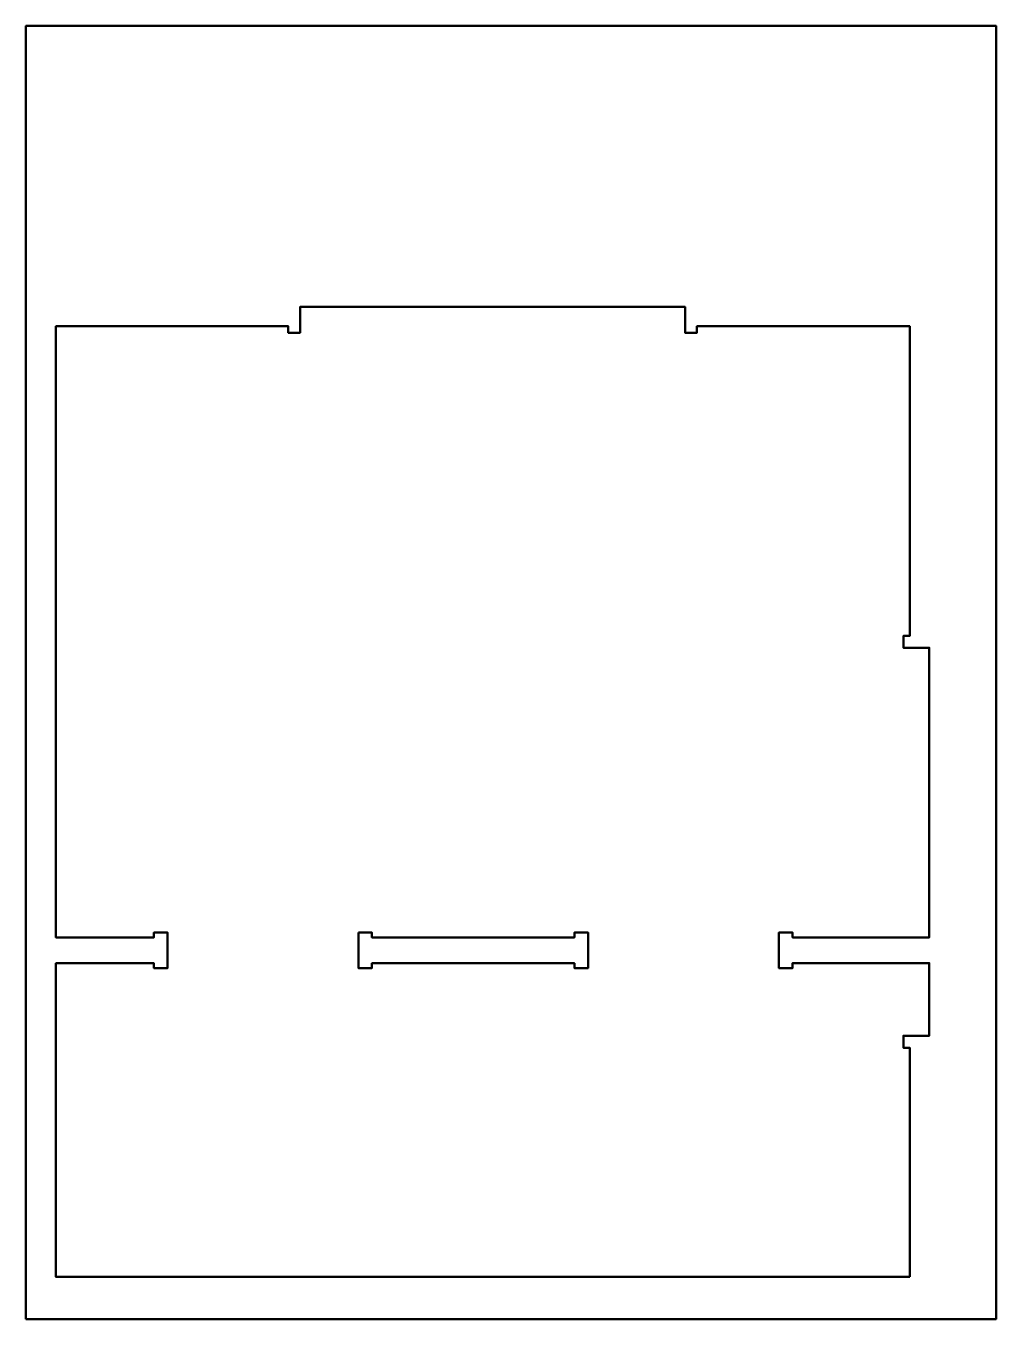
# Paper-space layout 'ISO A3 Title Block' of a CAD drawing. Header units: millimetres. Extents: x 0 to 300, y 0 to 400.
import ezdxf

# ---------------------------------------------------------------- set-up
doc = ezdxf.new("R2010")
doc.units = ezdxf.units.MM
doc.layers.add('Номера', color=7, linetype='Continuous')
doc.layers.add('Чертеж', color=7, linetype='Continuous')

psp = doc.layouts.new('ISO A3 Title Block')

# ---------------------------------------------------------------- linework, layer by layer
at = {"layer": 'Номера', "lineweight": 50}
psp.add_lwpolyline([(0, 0), (300, 0), (300, 400), (0, 400)], close=True, dxfattribs=at)
at = {"layer": 'Чертеж', "color": 5, "lineweight": 50}
psp.add_lwpolyline([(273.31, 13.08), (273.31, 83.94), (271.31, 83.94), (271.31, 87.64), (279.31, 87.64), (279.31, 110.12), (237.06, 110.12), (237.06, 108.58), (232.86, 108.58), (232.86, 119.58), (237.06, 119.58), (237.06, 118.08), (279.31, 118.08), (279.31, 207.64), (271.31, 207.64), (271.31, 211.34), (273.31, 211.34), (273.31, 307.08), (207.51, 307.08), (207.51, 305.08), (203.81, 305.08), (203.81, 313.08), (84.81, 313.08), (84.81, 305.08), (81.11, 305.08), (81.11, 307.08), (9.31, 307.08), (9.31, 118.05), (39.61, 118.05), (39.61, 119.58), (43.81, 119.58), (43.81, 108.58), (39.61, 108.58), (39.61, 110.08), (9.31, 110.08), (9.31, 13.08), (273.31, 13.08)], dxfattribs=at)
at = {"layer": 'Чертеж', "lineweight": 50}
psp.add_lwpolyline([(102.82, 119.58), (102.82, 108.58), (107.02, 108.58), (107.02, 110.08), (169.62, 110.08), (169.62, 108.58), (173.82, 108.58), (173.82, 119.58), (169.62, 119.58), (169.62, 118.07), (107.02, 118.06), (107.02, 119.58)], close=True, dxfattribs=at)

doc.saveas('drawing.dxf')
